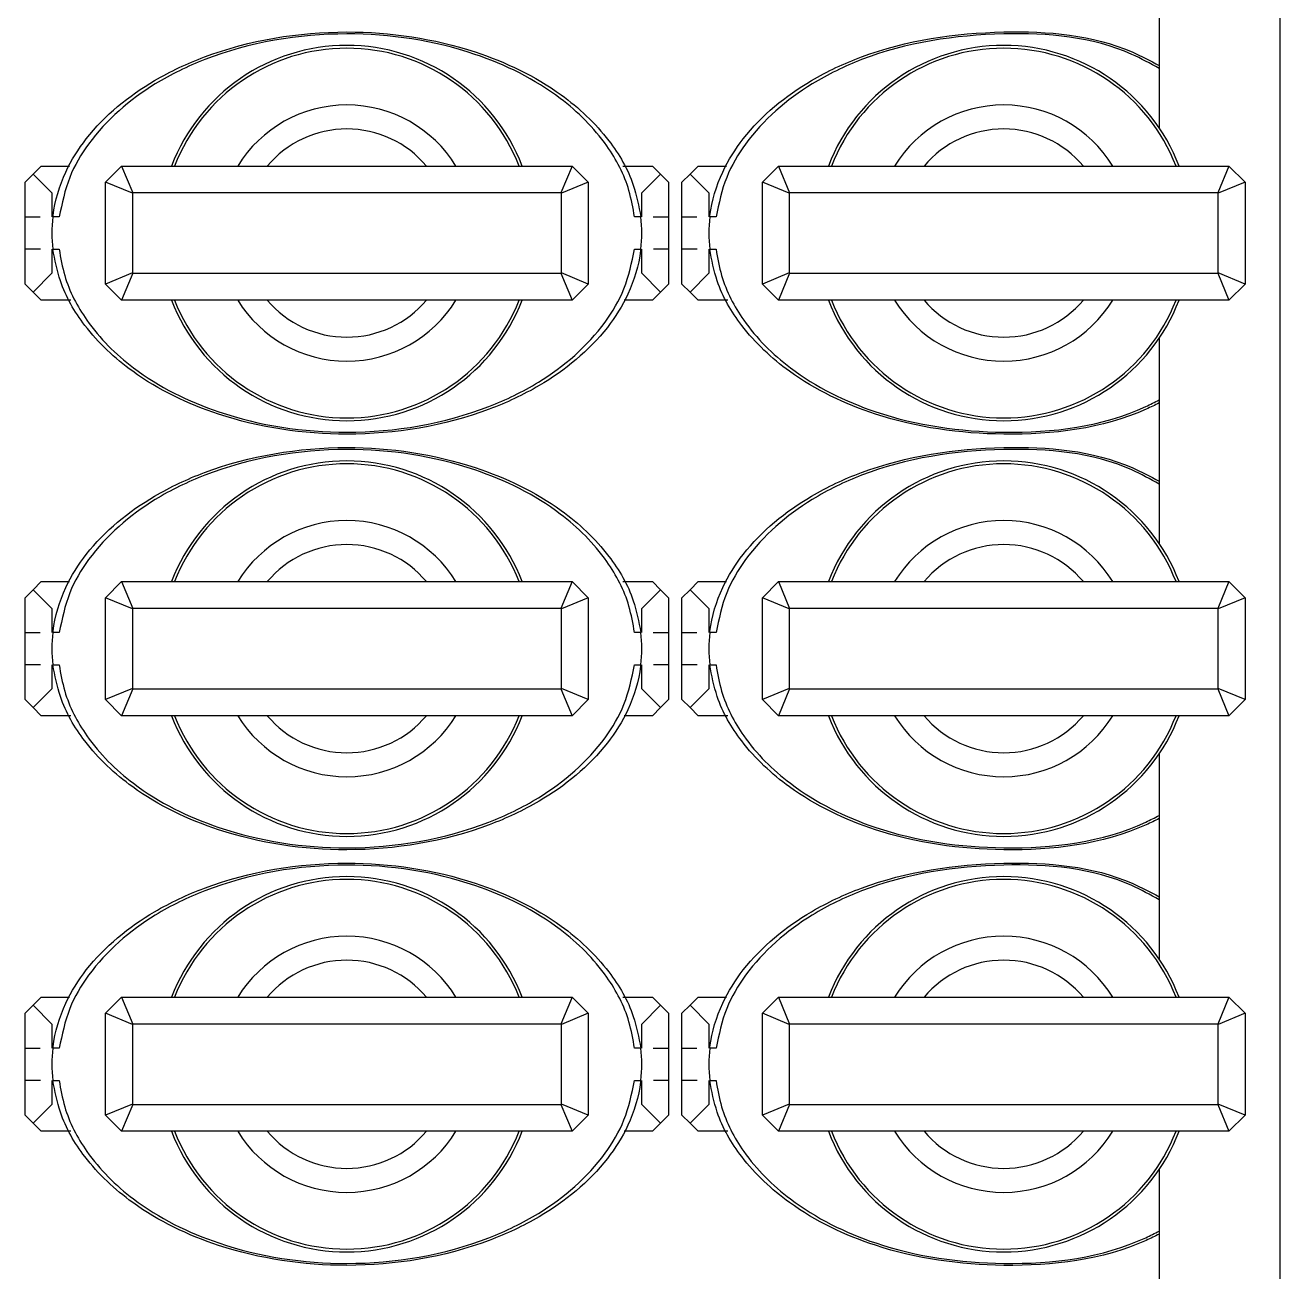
# Model space of a CAD drawing. Header units: millimetres. Extents: x 10 to 584, y 10 to 410.
# Drawn here: x 490.216 to 491.776, y 308.537 to 310.087 of the extents above; entities that cross this region are included whole.
import ezdxf

# ---------------------------------------------------------------- set-up
doc = ezdxf.new("R2010")
doc.units = ezdxf.units.MM

msp = doc.modelspace()

# ---------------------------------------------------------------- linework, layer by layer
at = {"color": 7, "linetype": 'Continuous', "lineweight": 25}
for p, q in [((491.77622, 314.51165), (491.77622, 304.51165)), ((491.62622, 310.21434), (491.62622, 309.95895)), ((490.22622, 309.90165), (490.23622, 309.91165)), ((490.23622, 309.91165), (490.27145, 309.91165)), ((490.31622, 309.89165), (490.33622, 309.91165)), ((490.33622, 309.91165), (490.35003, 309.87831)), ((490.33622, 309.91165), (490.89622, 309.91165)), ((490.89622, 309.91165), (490.88241, 309.87831)), ((490.89622, 309.91165), (490.91622, 309.89165)), ((490.95925, 309.91165), (490.99622, 309.91165)), ((490.99622, 309.91165), (491.00622, 309.90165)), ((491.04289, 309.90165), (491.05289, 309.91165)), ((491.05289, 309.91165), (491.08811, 309.91165)), ((491.13289, 309.89165), (491.15289, 309.91165)), ((491.15289, 309.91165), (491.71289, 309.91165)), ((491.15289, 309.91165), (491.16669, 309.87831)), ((491.71289, 309.91165), (491.69908, 309.87831)), ((491.71289, 309.91165), (491.73289, 309.89165)), ((490.21622, 309.89165), (490.22622, 309.90165)), ((490.22622, 309.90165), (490.24955, 309.87831)), ((490.98289, 309.87831), (491.00622, 309.90165)), ((491.00622, 309.90165), (491.01622, 309.89165)), ((491.03289, 309.89165), (491.04289, 309.90165)), ((491.04289, 309.90165), (491.06622, 309.87831)), ((490.21622, 309.84831), (490.21622, 309.89165)), ((490.31622, 309.76498), (490.31622, 309.89165)), ((490.34955, 309.87784), (490.31622, 309.89165)), ((490.91622, 309.89165), (490.88289, 309.87784)), ((490.91622, 309.89165), (490.91622, 309.76498)), ((491.01622, 309.89165), (491.01622, 309.84831)), ((491.03289, 309.84831), (491.03289, 309.89165)), ((491.13289, 309.76498), (491.13289, 309.89165)), ((491.16622, 309.87784), (491.13289, 309.89165)), ((491.73289, 309.89165), (491.69955, 309.87784)), ((491.73289, 309.89165), (491.73289, 309.76498)), ((490.24955, 309.87831), (490.24955, 309.84831)), ((490.35003, 309.87831), (490.34955, 309.87784)), ((490.34955, 309.87784), (490.34955, 309.77879)), ((490.88241, 309.87831), (490.35003, 309.87831)), ((490.88289, 309.87784), (490.88241, 309.87831)), ((490.88289, 309.77879), (490.88289, 309.87784)), ((490.98289, 309.84831), (490.98289, 309.87831)), ((491.06622, 309.87831), (491.06622, 309.84831)), ((491.16669, 309.87831), (491.16622, 309.87784)), ((491.16622, 309.87784), (491.16622, 309.77879)), ((491.69908, 309.87831), (491.16669, 309.87831)), ((491.69955, 309.87784), (491.69908, 309.87831)), ((491.69955, 309.77879), (491.69955, 309.87784)), ((490.25865, 309.84831), (490.25073, 309.84831)), ((490.98171, 309.84831), (490.97388, 309.84831)), ((491.07532, 309.84831), (491.0674, 309.84831)), ((490.21622, 309.76498), (490.21622, 309.80831)), ((490.24955, 309.80831), (490.24955, 309.77831)), ((490.25073, 309.80831), (490.25857, 309.80831)), ((490.97379, 309.80831), (490.98171, 309.80831)), ((490.98289, 309.77831), (490.98289, 309.80831)), ((491.01622, 309.80831), (491.01622, 309.76498)), ((491.03289, 309.76498), (491.03289, 309.80831)), ((491.06622, 309.80831), (491.06622, 309.77831)), ((491.0674, 309.80831), (491.07523, 309.80831)), ((490.24955, 309.77831), (490.22622, 309.75498)), ((490.34955, 309.77879), (490.31622, 309.76498)), ((490.35003, 309.77831), (490.33622, 309.74498)), ((490.34955, 309.77879), (490.35003, 309.77831)), ((490.35003, 309.77831), (490.88241, 309.77831)), ((490.88241, 309.77831), (490.88289, 309.77879)), ((490.88241, 309.77831), (490.89622, 309.74498)), ((490.91622, 309.76498), (490.88289, 309.77879)), ((491.00622, 309.75498), (490.98289, 309.77831)), ((491.06622, 309.77831), (491.04289, 309.75498)), ((491.16622, 309.77879), (491.13289, 309.76498)), ((491.16669, 309.77831), (491.15289, 309.74498)), ((491.16622, 309.77879), (491.16669, 309.77831)), ((491.16669, 309.77831), (491.69908, 309.77831)), ((491.69908, 309.77831), (491.69955, 309.77879)), ((491.69908, 309.77831), (491.71289, 309.74498)), ((491.73289, 309.76498), (491.69955, 309.77879)), ((490.22622, 309.75498), (490.21622, 309.76498)), ((490.23622, 309.74498), (490.22622, 309.75498)), ((490.33622, 309.74498), (490.31622, 309.76498)), ((490.91622, 309.76498), (490.89622, 309.74498)), ((491.00622, 309.75498), (490.99622, 309.74498)), ((491.01622, 309.76498), (491.00622, 309.75498)), ((491.04289, 309.75498), (491.03289, 309.76498)), ((491.05289, 309.74498), (491.04289, 309.75498)), ((491.15289, 309.74498), (491.13289, 309.76498)), ((491.73289, 309.76498), (491.71289, 309.74498)), ((490.27319, 309.74498), (490.23622, 309.74498)), ((490.89622, 309.74498), (490.33622, 309.74498)), ((490.99622, 309.74498), (490.96099, 309.74498)), ((491.08986, 309.74498), (491.05289, 309.74498)), ((491.71289, 309.74498), (491.15289, 309.74498)), ((491.62622, 309.69767), (491.62622, 309.44229)), ((490.22622, 309.38498), (490.23622, 309.39498)), ((490.23622, 309.39498), (490.27145, 309.39498)), ((490.31622, 309.37498), (490.33622, 309.39498)), ((490.33622, 309.39498), (490.89622, 309.39498)), ((490.33622, 309.39498), (490.35003, 309.36165)), ((490.89622, 309.39498), (490.88241, 309.36165)), ((490.89622, 309.39498), (490.91622, 309.37498)), ((490.95925, 309.39498), (490.99622, 309.39498)), ((490.99622, 309.39498), (491.00622, 309.38498)), ((491.04289, 309.38498), (491.05289, 309.39498)), ((491.05289, 309.39498), (491.08811, 309.39498)), ((491.13289, 309.37498), (491.15289, 309.39498)), ((491.15289, 309.39498), (491.71289, 309.39498)), ((491.15289, 309.39498), (491.16669, 309.36165)), ((491.71289, 309.39498), (491.69908, 309.36165)), ((491.71289, 309.39498), (491.73289, 309.37498)), ((490.21622, 309.37498), (490.22622, 309.38498)), ((490.22622, 309.38498), (490.24955, 309.36165)), ((490.98289, 309.36165), (491.00622, 309.38498)), ((491.00622, 309.38498), (491.01622, 309.37498)), ((491.03289, 309.37498), (491.04289, 309.38498)), ((491.04289, 309.38498), (491.06622, 309.36165)), ((490.21622, 309.33165), (490.21622, 309.37498)), ((490.31622, 309.24831), (490.31622, 309.37498)), ((490.34955, 309.36117), (490.31622, 309.37498)), ((490.91622, 309.37498), (490.88289, 309.36117)), ((490.91622, 309.37498), (490.91622, 309.24831)), ((491.01622, 309.37498), (491.01622, 309.33165)), ((491.03289, 309.33165), (491.03289, 309.37498)), ((491.13289, 309.24831), (491.13289, 309.37498)), ((491.16622, 309.36117), (491.13289, 309.37498)), ((491.73289, 309.37498), (491.69955, 309.36117)), ((491.73289, 309.37498), (491.73289, 309.24831)), ((490.24955, 309.36165), (490.24955, 309.33165)), ((490.35003, 309.36165), (490.34955, 309.36117)), ((490.34955, 309.36117), (490.34955, 309.26212)), ((490.88241, 309.36165), (490.35003, 309.36165)), ((490.88289, 309.36117), (490.88241, 309.36165)), ((490.88289, 309.26212), (490.88289, 309.36117)), ((490.98289, 309.33165), (490.98289, 309.36165)), ((491.06622, 309.36165), (491.06622, 309.33165)), ((491.16669, 309.36165), (491.16622, 309.36117)), ((491.16622, 309.36117), (491.16622, 309.26212)), ((491.69908, 309.36165), (491.16669, 309.36165)), ((491.69955, 309.36117), (491.69908, 309.36165)), ((491.69955, 309.26212), (491.69955, 309.36117)), ((490.25865, 309.33165), (490.25073, 309.33165)), ((490.98171, 309.33165), (490.97388, 309.33165)), ((491.07532, 309.33165), (491.0674, 309.33165)), ((490.21622, 309.24831), (490.21622, 309.29165)), ((490.24955, 309.29165), (490.24955, 309.26165)), ((490.25073, 309.29165), (490.25857, 309.29165)), ((490.97379, 309.29165), (490.98171, 309.29165)), ((490.98289, 309.26165), (490.98289, 309.29165)), ((491.01622, 309.29165), (491.01622, 309.24831)), ((491.03289, 309.24831), (491.03289, 309.29165)), ((491.06622, 309.29165), (491.06622, 309.26165)), ((491.0674, 309.29165), (491.07523, 309.29165)), ((490.24955, 309.26165), (490.22622, 309.23831)), ((490.34955, 309.26212), (490.31622, 309.24831)), ((490.35003, 309.26165), (490.33622, 309.22831)), ((490.34955, 309.26212), (490.35003, 309.26165)), ((490.35003, 309.26165), (490.88241, 309.26165)), ((490.88241, 309.26165), (490.88289, 309.26212)), ((490.88241, 309.26165), (490.89622, 309.22831)), ((490.91622, 309.24831), (490.88289, 309.26212)), ((491.00622, 309.23831), (490.98289, 309.26165)), ((491.06622, 309.26165), (491.04289, 309.23831)), ((491.16622, 309.26212), (491.13289, 309.24831)), ((491.16669, 309.26165), (491.15289, 309.22831)), ((491.16622, 309.26212), (491.16669, 309.26165)), ((491.16669, 309.26165), (491.69908, 309.26165)), ((491.69908, 309.26165), (491.69955, 309.26212)), ((491.69908, 309.26165), (491.71289, 309.22831)), ((491.73289, 309.24831), (491.69955, 309.26212)), ((490.22622, 309.23831), (490.21622, 309.24831)), ((490.33622, 309.22831), (490.31622, 309.24831)), ((490.91622, 309.24831), (490.89622, 309.22831)), ((491.01622, 309.24831), (491.00622, 309.23831)), ((491.04289, 309.23831), (491.03289, 309.24831)), ((491.15289, 309.22831), (491.13289, 309.24831)), ((491.73289, 309.24831), (491.71289, 309.22831)), ((490.23622, 309.22831), (490.22622, 309.23831)), ((490.27319, 309.22831), (490.23622, 309.22831)), ((490.89622, 309.22831), (490.33622, 309.22831)), ((490.99622, 309.22831), (490.96099, 309.22831)), ((491.00622, 309.23831), (490.99622, 309.22831)), ((491.05289, 309.22831), (491.04289, 309.23831)), ((491.08986, 309.22831), (491.05289, 309.22831)), ((491.71289, 309.22831), (491.15289, 309.22831)), ((491.62622, 309.18101), (491.62622, 308.92562)), ((490.21622, 308.85831), (490.22622, 308.86831)), ((490.22622, 308.86831), (490.23622, 308.87831)), ((490.22622, 308.86831), (490.24955, 308.84498)), ((490.23622, 308.87831), (490.27145, 308.87831)), ((490.31622, 308.85831), (490.33622, 308.87831)), ((490.33622, 308.87831), (490.89622, 308.87831)), ((490.33622, 308.87831), (490.35003, 308.84498)), ((490.89622, 308.87831), (490.88241, 308.84498)), ((490.89622, 308.87831), (490.91622, 308.85831)), ((490.95925, 308.87831), (490.99622, 308.87831)), ((490.98289, 308.84498), (491.00622, 308.86831)), ((490.99622, 308.87831), (491.00622, 308.86831)), ((491.00622, 308.86831), (491.01622, 308.85831)), ((491.03289, 308.85831), (491.04289, 308.86831)), ((491.04289, 308.86831), (491.05289, 308.87831)), ((491.04289, 308.86831), (491.06622, 308.84498)), ((491.05289, 308.87831), (491.08811, 308.87831)), ((491.13289, 308.85831), (491.15289, 308.87831)), ((491.15289, 308.87831), (491.71289, 308.87831)), ((491.15289, 308.87831), (491.16669, 308.84498)), ((491.71289, 308.87831), (491.69908, 308.84498)), ((491.71289, 308.87831), (491.73289, 308.85831)), ((490.21622, 308.81498), (490.21622, 308.85831)), ((490.31622, 308.73165), (490.31622, 308.85831)), ((490.34955, 308.84451), (490.31622, 308.85831)), ((490.91622, 308.85831), (490.88289, 308.84451)), ((490.91622, 308.85831), (490.91622, 308.73165)), ((491.01622, 308.85831), (491.01622, 308.81498)), ((491.03289, 308.81498), (491.03289, 308.85831)), ((491.13289, 308.73165), (491.13289, 308.85831)), ((491.16622, 308.84451), (491.13289, 308.85831)), ((491.73289, 308.85831), (491.69955, 308.84451)), ((491.73289, 308.85831), (491.73289, 308.73165)), ((490.24955, 308.84498), (490.24955, 308.81498)), ((490.35003, 308.84498), (490.34955, 308.84451)), ((490.34955, 308.84451), (490.34955, 308.74545)), ((490.88241, 308.84498), (490.35003, 308.84498)), ((490.88289, 308.84451), (490.88241, 308.84498)), ((490.88289, 308.74545), (490.88289, 308.84451)), ((490.98289, 308.81498), (490.98289, 308.84498)), ((491.06622, 308.84498), (491.06622, 308.81498)), ((491.16669, 308.84498), (491.16622, 308.84451)), ((491.16622, 308.84451), (491.16622, 308.74545)), ((491.69908, 308.84498), (491.16669, 308.84498)), ((491.69955, 308.84451), (491.69908, 308.84498)), ((491.69955, 308.74545), (491.69955, 308.84451)), ((490.25865, 308.81498), (490.25073, 308.81498)), ((490.98171, 308.81498), (490.97388, 308.81498)), ((491.07532, 308.81498), (491.0674, 308.81498)), ((490.21622, 308.73165), (490.21622, 308.77498)), ((490.24955, 308.77498), (490.24955, 308.74498)), ((490.25073, 308.77498), (490.25857, 308.77498)), ((490.97379, 308.77498), (490.98171, 308.77498)), ((490.98289, 308.74498), (490.98289, 308.77498)), ((491.01622, 308.77498), (491.01622, 308.73165)), ((491.03289, 308.73165), (491.03289, 308.77498)), ((491.06622, 308.77498), (491.06622, 308.74498)), ((491.0674, 308.77498), (491.07523, 308.77498)), ((490.24955, 308.74498), (490.22622, 308.72165)), ((490.34955, 308.74545), (490.31622, 308.73165)), ((490.35003, 308.74498), (490.33622, 308.71165)), ((490.34955, 308.74545), (490.35003, 308.74498)), ((490.35003, 308.74498), (490.88241, 308.74498)), ((490.88241, 308.74498), (490.88289, 308.74545)), ((490.88241, 308.74498), (490.89622, 308.71165)), ((490.91622, 308.73165), (490.88289, 308.74545)), ((491.00622, 308.72165), (490.98289, 308.74498)), ((491.06622, 308.74498), (491.04289, 308.72165)), ((491.16622, 308.74545), (491.13289, 308.73165)), ((491.16669, 308.74498), (491.15289, 308.71165)), ((491.16622, 308.74545), (491.16669, 308.74498)), ((491.16669, 308.74498), (491.69908, 308.74498)), ((491.69908, 308.74498), (491.69955, 308.74545)), ((491.69908, 308.74498), (491.71289, 308.71165)), ((491.73289, 308.73165), (491.69955, 308.74545)), ((490.22622, 308.72165), (490.21622, 308.73165)), ((490.33622, 308.71165), (490.31622, 308.73165)), ((490.91622, 308.73165), (490.89622, 308.71165)), ((491.01622, 308.73165), (491.00622, 308.72165)), ((491.04289, 308.72165), (491.03289, 308.73165)), ((491.15289, 308.71165), (491.13289, 308.73165)), ((491.73289, 308.73165), (491.71289, 308.71165)), ((490.23622, 308.71165), (490.22622, 308.72165)), ((490.27319, 308.71165), (490.23622, 308.71165)), ((490.89622, 308.71165), (490.33622, 308.71165)), ((490.99622, 308.71165), (490.96099, 308.71165)), ((491.00622, 308.72165), (490.99622, 308.71165)), ((491.05289, 308.71165), (491.04289, 308.72165)), ((491.08986, 308.71165), (491.05289, 308.71165)), ((491.71289, 308.71165), (491.15289, 308.71165)), ((491.62622, 308.66434), (491.62622, 308.40895))]:
    msp.add_line(p, q, dxfattribs=at)
for centre, start, end in [((490.61622, 309.82831), 20.92483, 159.07517), ((491.43289, 309.82831), 20.92483, 159.07517), ((490.61622, 309.82831), 200.92483, 339.07517), ((491.43289, 309.82831), 200.92483, 339.07517), ((490.61622, 309.31165), 20.92483, 159.07517), ((491.43289, 309.31165), 20.92483, 159.07517), ((490.61622, 309.31165), 200.92483, 339.07517), ((491.43289, 309.31165), 200.92483, 339.07517), ((490.61622, 308.79498), 20.92483, 159.07517), ((491.43289, 308.79498), 20.92483, 159.07517), ((490.61622, 308.79498), 200.92483, 339.07517), ((491.43289, 308.79498), 200.92483, 339.07517)]:
    msp.add_arc(centre, 0.23333, start, end, dxfattribs=at)
at = {"color": 59, "linetype": 'Continuous', "lineweight": 25}
for centre, radius, start, end in [((490.61622, 309.82831), 0.22981, 21.26068, 158.73932), ((491.43289, 309.82831), 0.22981, 21.26068, 158.73932), ((490.61622, 309.82831), 0.15921, 31.5611, 148.4389), ((491.43289, 309.82831), 0.15921, 31.5611, 148.4389), ((490.61622, 309.82831), 0.1294, 40.09101, 139.90899), ((491.43289, 309.82831), 0.1294, 40.09101, 139.90899), ((490.61622, 309.82831), 0.22981, 201.26068, 338.73932), ((490.61622, 309.82831), 0.15921, 211.5611, 328.4389), ((490.61622, 309.82831), 0.1294, 220.09101, 319.90899), ((491.43289, 309.82831), 0.22981, 201.26068, 338.73932), ((491.43289, 309.82831), 0.15921, 211.5611, 328.4389), ((491.43289, 309.82831), 0.1294, 220.09101, 319.90899), ((490.61622, 309.31165), 0.22981, 21.26068, 158.73932), ((491.43289, 309.31165), 0.22981, 21.26068, 158.73932), ((490.61622, 309.31165), 0.15921, 31.5611, 148.4389), ((491.43289, 309.31165), 0.15921, 31.5611, 148.4389), ((490.61622, 309.31165), 0.1294, 40.09101, 139.90899), ((491.43289, 309.31165), 0.1294, 40.09101, 139.90899), ((490.61622, 309.31165), 0.22981, 201.26068, 338.73932), ((490.61622, 309.31165), 0.15921, 211.5611, 328.4389), ((490.61622, 309.31165), 0.1294, 220.09101, 319.90899), ((491.43289, 309.31165), 0.22981, 201.26068, 338.73932), ((491.43289, 309.31165), 0.15921, 211.5611, 328.4389), ((491.43289, 309.31165), 0.1294, 220.09101, 319.90899), ((490.61622, 308.79498), 0.22981, 21.26068, 158.73932), ((491.43289, 308.79498), 0.22981, 21.26068, 158.73932), ((490.61622, 308.79498), 0.15921, 31.5611, 148.4389), ((491.43289, 308.79498), 0.15921, 31.5611, 148.4389), ((490.61622, 308.79498), 0.1294, 40.09101, 139.90899), ((491.43289, 308.79498), 0.1294, 40.09101, 139.90899), ((490.61622, 308.79498), 0.22981, 201.26068, 338.73932), ((490.61622, 308.79498), 0.15921, 211.5611, 328.4389), ((490.61622, 308.79498), 0.1294, 220.09101, 319.90899), ((491.43289, 308.79498), 0.22981, 201.26068, 338.73932), ((491.43289, 308.79498), 0.15921, 211.5611, 328.4389), ((491.43289, 308.79498), 0.1294, 220.09101, 319.90899)]:
    msp.add_arc(centre, radius, start, end, dxfattribs=at)
at = {"color": 7, "linetype": 'Continuous', "lineweight": 25}
for centre, start_param, end_param in [((490.61622, 309.82831), 6.2030997, 6.3632709), ((490.61622, 309.82831), 3.0615071, 3.2216782), ((491.43289, 309.82831), 6.2030997, 6.3632709), ((490.61622, 309.31165), 6.2030997, 6.3632709), ((490.61622, 309.31165), 3.0615071, 3.2216782), ((491.43289, 309.31165), 6.2030997, 6.3632709), ((490.61622, 308.79498), 6.2030997, 6.3632709), ((490.61622, 308.79498), 3.0615071, 3.2216782), ((491.43289, 308.79498), 6.2030997, 6.3632709)]:
    msp.add_ellipse(centre, major_axis=(-0.36667, 0), ratio=0.6818182, start_param=start_param, end_param=end_param, dxfattribs=at)
for points, knots in [([(490.25073, 309.84831), (490.2508, 309.84888), (490.25313, 309.86814), (490.26366, 309.90289), (490.3023, 309.96446), (490.36328, 310.01381), (490.47221, 310.06455), (490.61034, 310.08723), (490.76429, 310.06443), (490.87545, 310.01151), (490.94065, 309.95054), (490.97268, 309.89577), (490.97917, 309.86167), (490.98171, 309.84831)], [0, 0, 0, 0, 0.0018163, 0.0623534, 0.1143667, 0.233959, 0.3073793, 0.4998825, 0.6727703, 0.8005481, 0.8889323, 0.9564828, 1, 1, 1, 1]), ([(490.97388, 309.84831), (490.97196, 309.85936), (490.9665, 309.8908), (490.9383, 309.94457), (490.87492, 310.00739), (490.76422, 310.0618), (490.61028, 310.085), (490.47226, 310.06167), (490.36399, 310.00945), (490.30494, 309.95856), (490.26881, 309.89746), (490.26211, 309.86507), (490.25865, 309.84831)], [0, 0, 0, 0, 0.0365567, 0.1040975, 0.1943714, 0.3245734, 0.5003947, 0.6961333, 0.770877, 0.8925039, 0.9444139, 1, 1, 1, 1]), ([(491.0674, 309.84831), (491.06746, 309.84888), (491.06979, 309.86814), (491.08032, 309.90289), (491.11898, 309.96446), (491.17992, 310.01375), (491.28899, 310.06477), (491.42583, 310.08483), (491.55627, 310.07371), (491.61507, 310.04248), (491.62622, 310.03656)], [0, 0, 0, 0, 0.0025465, 0.08742224, 0.16034706, 0.32802069, 0.43095915, 0.70085709, 0.94325333, 1, 1, 1, 1]), ([(490.21622, 309.84831), (490.2171, 309.84831), (490.21842, 309.84831), (490.23077, 309.84831), (490.23484, 309.84831)], [0, 0, 0, 0, 0.6701369, 1, 1, 1, 1]), ([(490.99719, 309.84831), (491.00026, 309.84831), (491.01188, 309.84831), (491.01573, 309.84831), (491.01615, 309.84831), (491.01622, 309.84831)], [0, 0, 0, 0, 0.2301759, 0.8737531, 1, 1, 1, 1]), ([(491.03289, 309.84831), (491.03377, 309.84831), (491.03509, 309.84831), (491.04743, 309.84831), (491.05151, 309.84831)], [0, 0, 0, 0, 0.6701235, 1, 1, 1, 1]), ([(490.23525, 309.80831), (490.23218, 309.80831), (490.22056, 309.80831), (490.21671, 309.80831), (490.21629, 309.80831), (490.21622, 309.80831)], [0, 0, 0, 0, 0.2301759, 0.8737531, 1, 1, 1, 1]), ([(490.98171, 309.80831), (490.98164, 309.80775), (490.97931, 309.78849), (490.96879, 309.75374), (490.93014, 309.69217), (490.86916, 309.64282), (490.76023, 309.59208), (490.6221, 309.56939), (490.46815, 309.5922), (490.35699, 309.64512), (490.29179, 309.70608), (490.25976, 309.76085), (490.25327, 309.79495), (490.25073, 309.80831)], [0, 0, 0, 0, 0.0018163, 0.0623534, 0.1143667, 0.233959, 0.3073793, 0.4998825, 0.6727703, 0.8005481, 0.8889323, 0.9564828, 1, 1, 1, 1]), ([(490.25857, 309.80831), (490.26048, 309.79727), (490.26594, 309.76583), (490.29414, 309.71206), (490.35752, 309.64924), (490.46823, 309.59483), (490.62216, 309.57163), (490.76018, 309.59496), (490.86845, 309.64718), (490.9275, 309.69807), (490.96363, 309.75916), (490.97033, 309.79156), (490.97379, 309.80831)], [0, 0, 0, 0, 0.03655668, 0.10409746, 0.19437138, 0.32457341, 0.50039468, 0.69613329, 0.77087697, 0.89250391, 0.94441391, 1, 1, 1, 1]), ([(491.01622, 309.80831), (491.01534, 309.80831), (491.01402, 309.80831), (491.00167, 309.80831), (490.9976, 309.80831)], [0, 0, 0, 0, 0.6701369, 1, 1, 1, 1]), ([(491.05191, 309.80831), (491.04885, 309.80831), (491.03723, 309.80831), (491.03338, 309.80831), (491.03296, 309.80831), (491.03289, 309.80831)], [0, 0, 0, 0, 0.2301759, 0.8737531, 1, 1, 1, 1]), ([(491.62622, 309.6171), (491.6208, 309.61447), (491.56148, 309.58564), (491.43814, 309.57082), (491.28493, 309.59194), (491.17364, 309.64516), (491.10846, 309.70608), (491.07643, 309.76086), (491.06994, 309.79495), (491.0674, 309.80831)], [0, 0, 0, 0, 0.02718309, 0.29756252, 0.54039118, 0.71986083, 0.8440004, 0.93887818, 1, 1, 1, 1]), ([(490.25073, 309.33165), (490.2508, 309.33221), (490.25313, 309.35147), (490.26366, 309.38622), (490.3023, 309.44779), (490.36328, 309.49714), (490.47221, 309.54788), (490.61034, 309.57057), (490.76429, 309.54776), (490.87545, 309.49484), (490.94065, 309.43388), (490.97268, 309.37911), (490.97917, 309.34501), (490.98171, 309.33165)], [0, 0, 0, 0, 0.0018163, 0.0623534, 0.1143667, 0.233959, 0.3073793, 0.4998825, 0.6727703, 0.8005481, 0.8889323, 0.9564828, 1, 1, 1, 1]), ([(490.97388, 309.33165), (490.97196, 309.34269), (490.9665, 309.37413), (490.9383, 309.4279), (490.87492, 309.49072), (490.76422, 309.54513), (490.61028, 309.56833), (490.47226, 309.545), (490.36399, 309.49278), (490.30494, 309.44189), (490.26881, 309.3808), (490.26211, 309.3484), (490.25865, 309.33165)], [0, 0, 0, 0, 0.0365567, 0.1040975, 0.1943714, 0.3245734, 0.5003947, 0.6961333, 0.770877, 0.8925039, 0.9444139, 1, 1, 1, 1]), ([(491.0674, 309.33165), (491.06746, 309.33221), (491.06979, 309.35147), (491.08032, 309.38622), (491.11898, 309.4478), (491.17992, 309.49708), (491.28899, 309.54811), (491.42583, 309.56817), (491.55627, 309.55704), (491.61507, 309.52581), (491.62622, 309.51989)], [0, 0, 0, 0, 0.0025465, 0.0874222, 0.1603471, 0.3280207, 0.4309591, 0.7008571, 0.9432533, 1, 1, 1, 1]), ([(490.21622, 309.33165), (490.2171, 309.33165), (490.21842, 309.33165), (490.23077, 309.33165), (490.23484, 309.33165)], [0, 0, 0, 0, 0.6701369, 1, 1, 1, 1]), ([(490.99719, 309.33165), (491.00026, 309.33165), (491.01188, 309.33165), (491.01573, 309.33165), (491.01615, 309.33165), (491.01622, 309.33165)], [0, 0, 0, 0, 0.2301759, 0.8737531, 1, 1, 1, 1]), ([(491.03289, 309.33165), (491.03377, 309.33165), (491.03509, 309.33165), (491.04743, 309.33165), (491.05151, 309.33165)], [0, 0, 0, 0, 0.6701235, 1, 1, 1, 1]), ([(490.23525, 309.29165), (490.23218, 309.29165), (490.22056, 309.29165), (490.21671, 309.29165), (490.21629, 309.29165), (490.21622, 309.29165)], [0, 0, 0, 0, 0.2301759, 0.8737531, 1, 1, 1, 1]), ([(490.98171, 309.29165), (490.98164, 309.29109), (490.97931, 309.27182), (490.96879, 309.23707), (490.93014, 309.17551), (490.86916, 309.12615), (490.76023, 309.07541), (490.6221, 309.05273), (490.46815, 309.07554), (490.35699, 309.12846), (490.29179, 309.18942), (490.25976, 309.24419), (490.25327, 309.27829), (490.25073, 309.29165)], [0, 0, 0, 0, 0.0018163, 0.0623534, 0.1143667, 0.233959, 0.3073793, 0.4998825, 0.6727703, 0.8005481, 0.8889323, 0.9564828, 1, 1, 1, 1]), ([(490.25857, 309.29165), (490.26048, 309.28061), (490.26594, 309.24916), (490.29414, 309.19539), (490.35752, 309.13257), (490.46823, 309.07817), (490.62216, 309.05496), (490.76018, 309.07829), (490.86845, 309.13051), (490.9275, 309.1814), (490.96363, 309.2425), (490.97033, 309.27489), (490.97379, 309.29165)], [0, 0, 0, 0, 0.03655668, 0.10409746, 0.19437138, 0.32457341, 0.50039468, 0.69613329, 0.77087697, 0.89250391, 0.94441391, 1, 1, 1, 1]), ([(491.01622, 309.29165), (491.01534, 309.29165), (491.01402, 309.29165), (491.00167, 309.29165), (490.9976, 309.29165)], [0, 0, 0, 0, 0.6701369, 1, 1, 1, 1]), ([(491.05191, 309.29165), (491.04885, 309.29165), (491.03723, 309.29165), (491.03338, 309.29165), (491.03296, 309.29165), (491.03289, 309.29165)], [0, 0, 0, 0, 0.2301759, 0.8737531, 1, 1, 1, 1]), ([(491.62622, 309.10043), (491.6208, 309.0978), (491.56148, 309.06897), (491.43814, 309.05415), (491.28493, 309.07527), (491.17364, 309.1285), (491.10846, 309.18941), (491.07643, 309.24419), (491.06994, 309.27829), (491.0674, 309.29165)], [0, 0, 0, 0, 0.0271831, 0.2975625, 0.5403912, 0.7198608, 0.8440004, 0.9388782, 1, 1, 1, 1]), ([(490.25073, 308.81498), (490.2508, 308.81554), (490.25313, 308.83481), (490.26366, 308.86956), (490.3023, 308.93112), (490.36328, 308.98048), (490.47221, 309.03121), (490.61034, 309.0539), (490.76429, 309.03109), (490.87545, 308.97817), (490.94065, 308.91721), (490.97268, 308.86244), (490.97917, 308.82834), (490.98171, 308.81498)], [0, 0, 0, 0, 0.0018163, 0.0623534, 0.1143667, 0.233959, 0.3073793, 0.4998825, 0.6727703, 0.8005481, 0.8889323, 0.9564828, 1, 1, 1, 1]), ([(490.97388, 308.81498), (490.97196, 308.82602), (490.9665, 308.85747), (490.9383, 308.91124), (490.87492, 308.97406), (490.76422, 309.02846), (490.61028, 309.05167), (490.47226, 309.02834), (490.36399, 308.97612), (490.30494, 308.92522), (490.26881, 308.86413), (490.26211, 308.83173), (490.25865, 308.81498)], [0, 0, 0, 0, 0.0365567, 0.1040975, 0.1943714, 0.3245734, 0.5003947, 0.6961333, 0.770877, 0.8925039, 0.9444139, 1, 1, 1, 1]), ([(491.0674, 308.81498), (491.06746, 308.81554), (491.06979, 308.83481), (491.08032, 308.86955), (491.11898, 308.93113), (491.17992, 308.98041), (491.28899, 309.03144), (491.42583, 309.0515), (491.55627, 309.04037), (491.61507, 309.00915), (491.62622, 309.00322)], [0, 0, 0, 0, 0.0025465, 0.08742224, 0.16034706, 0.32802069, 0.43095915, 0.70085709, 0.94325333, 1, 1, 1, 1]), ([(490.21622, 308.81498), (490.2171, 308.81498), (490.21842, 308.81498), (490.23077, 308.81498), (490.23484, 308.81498)], [0, 0, 0, 0, 0.6701369, 1, 1, 1, 1]), ([(490.99719, 308.81498), (491.00026, 308.81498), (491.01188, 308.81498), (491.01573, 308.81498), (491.01615, 308.81498), (491.01622, 308.81498)], [0, 0, 0, 0, 0.2301759, 0.8737531, 1, 1, 1, 1]), ([(491.03289, 308.81498), (491.03377, 308.81498), (491.03509, 308.81498), (491.04743, 308.81498), (491.05151, 308.81498)], [0, 0, 0, 0, 0.6701369, 1, 1, 1, 1]), ([(490.23525, 308.77498), (490.23218, 308.77498), (490.22056, 308.77498), (490.21671, 308.77498), (490.21629, 308.77498), (490.21622, 308.77498)], [0, 0, 0, 0, 0.2301759, 0.8737531, 1, 1, 1, 1]), ([(490.98171, 308.77498), (490.98164, 308.77442), (490.97931, 308.75515), (490.96879, 308.72041), (490.93014, 308.65884), (490.86916, 308.60948), (490.76023, 308.55875), (490.6221, 308.53606), (490.46815, 308.55887), (490.35699, 308.61179), (490.29179, 308.67275), (490.25976, 308.72752), (490.25327, 308.76162), (490.25073, 308.77498)], [0, 0, 0, 0, 0.0018163, 0.0623534, 0.1143667, 0.233959, 0.3073793, 0.4998825, 0.6727703, 0.8005481, 0.8889323, 0.9564828, 1, 1, 1, 1]), ([(490.25857, 308.77498), (490.26048, 308.76394), (490.26594, 308.7325), (490.29414, 308.67872), (490.35752, 308.6159), (490.46823, 308.5615), (490.62216, 308.53829), (490.76018, 308.56162), (490.86845, 308.61384), (490.9275, 308.66474), (490.96363, 308.72583), (490.97033, 308.75823), (490.97379, 308.77498)], [0, 0, 0, 0, 0.03655668, 0.10409746, 0.19437138, 0.32457341, 0.50039468, 0.69613329, 0.77087697, 0.89250391, 0.94441391, 1, 1, 1, 1]), ([(491.01622, 308.77498), (491.01534, 308.77498), (491.01402, 308.77498), (491.00167, 308.77498), (490.9976, 308.77498)], [0, 0, 0, 0, 0.6701369, 1, 1, 1, 1]), ([(491.05191, 308.77498), (491.04885, 308.77498), (491.03723, 308.77498), (491.03338, 308.77498), (491.03296, 308.77498), (491.03289, 308.77498)], [0, 0, 0, 0, 0.2301759, 0.8737531, 1, 1, 1, 1]), ([(491.62622, 308.58377), (491.6208, 308.58113), (491.56148, 308.55231), (491.43814, 308.53749), (491.28493, 308.55861), (491.17364, 308.61183), (491.10846, 308.67274), (491.07643, 308.72752), (491.06994, 308.76162), (491.0674, 308.77498)], [0, 0, 0, 0, 0.0271831, 0.2975625, 0.5403912, 0.7198608, 0.8440004, 0.9388782, 1, 1, 1, 1])]:
    msp.add_open_spline(points, degree=3, knots=knots, dxfattribs=at)
at = {"color": 59, "linetype": 'Continuous', "lineweight": 25}
for points, knots in [([(491.62622, 310.03287), (491.61498, 310.03907), (491.55653, 310.07129), (491.4257, 310.08253), (491.28904, 310.0619), (491.18063, 310.00938), (491.12161, 309.95857), (491.08548, 309.89746), (491.07878, 309.86507), (491.07532, 309.84831)], [0, 0, 0, 0, 0.0583791, 0.3034938, 0.5763755, 0.6805766, 0.8501383, 0.9225067, 1, 1, 1, 1]), ([(491.07523, 309.80831), (491.07715, 309.79727), (491.08261, 309.76583), (491.11081, 309.71205), (491.17417, 309.64928), (491.28502, 309.59456), (491.43814, 309.57309), (491.56174, 309.58835), (491.6207, 309.61814), (491.62622, 309.62093)], [0, 0, 0, 0, 0.051031, 0.1453139, 0.2713309, 0.4530853, 0.6985213, 0.9717608, 1, 1, 1, 1]), ([(491.62622, 309.5162), (491.61498, 309.5224), (491.55653, 309.55463), (491.4257, 309.56587), (491.28904, 309.54524), (491.18063, 309.49272), (491.12161, 309.4419), (491.08548, 309.3808), (491.07878, 309.3484), (491.07532, 309.33165)], [0, 0, 0, 0, 0.0583791, 0.3034938, 0.5763755, 0.6805766, 0.8501383, 0.9225067, 1, 1, 1, 1]), ([(491.07523, 309.29165), (491.07715, 309.28061), (491.08261, 309.24916), (491.11081, 309.19538), (491.17417, 309.13261), (491.28502, 309.07789), (491.43814, 309.05643), (491.56174, 309.07168), (491.6207, 309.10147), (491.62622, 309.10426)], [0, 0, 0, 0, 0.051031, 0.1453139, 0.2713309, 0.4530853, 0.6985213, 0.9717608, 1, 1, 1, 1]), ([(491.62622, 308.99953), (491.61498, 309.00573), (491.55653, 309.03796), (491.4257, 309.0492), (491.28904, 309.02857), (491.18063, 308.97605), (491.12161, 308.92523), (491.08548, 308.86413), (491.07878, 308.83173), (491.07532, 308.81498)], [0, 0, 0, 0, 0.0583791, 0.3034938, 0.5763755, 0.6805766, 0.8501383, 0.9225067, 1, 1, 1, 1]), ([(491.07523, 308.77498), (491.07715, 308.76394), (491.08261, 308.7325), (491.11081, 308.67872), (491.17417, 308.61595), (491.28502, 308.56123), (491.43814, 308.53976), (491.56174, 308.55501), (491.6207, 308.5848), (491.62622, 308.58759)], [0, 0, 0, 0, 0.051031, 0.1453139, 0.2713309, 0.4530853, 0.6985213, 0.9717608, 1, 1, 1, 1])]:
    msp.add_open_spline(points, degree=3, knots=knots, dxfattribs=at)
at = {"color": 7, "linetype": 'Continuous', "lineweight": 25}
for points in [[(490.21622, 309.80831), (490.21622, 309.81498), (490.21622, 309.82831), (490.21622, 309.84165), (490.21622, 309.84831)], [(491.01622, 309.84831), (491.01622, 309.84165), (491.01622, 309.82831), (491.01622, 309.81498), (491.01622, 309.80831)], [(491.03289, 309.80831), (491.03289, 309.81498), (491.03289, 309.82831), (491.03289, 309.84165), (491.03289, 309.84831)], [(490.21622, 309.29165), (490.21622, 309.29831), (490.21622, 309.31165), (490.21622, 309.32498), (490.21622, 309.33165)], [(491.01622, 309.33165), (491.01622, 309.32498), (491.01622, 309.31165), (491.01622, 309.29831), (491.01622, 309.29165)], [(491.03289, 309.29165), (491.03289, 309.29831), (491.03289, 309.31165), (491.03289, 309.32498), (491.03289, 309.33165)], [(490.21622, 308.77498), (490.21622, 308.78165), (490.21622, 308.79498), (490.21622, 308.80831), (490.21622, 308.81498)], [(491.01622, 308.81498), (491.01622, 308.80831), (491.01622, 308.79498), (491.01622, 308.78165), (491.01622, 308.77498)], [(491.03289, 308.77498), (491.03289, 308.78165), (491.03289, 308.79498), (491.03289, 308.80831), (491.03289, 308.81498)]]:
    msp.add_open_spline(points, degree=3, dxfattribs=at)

doc.saveas('drawing.dxf')
